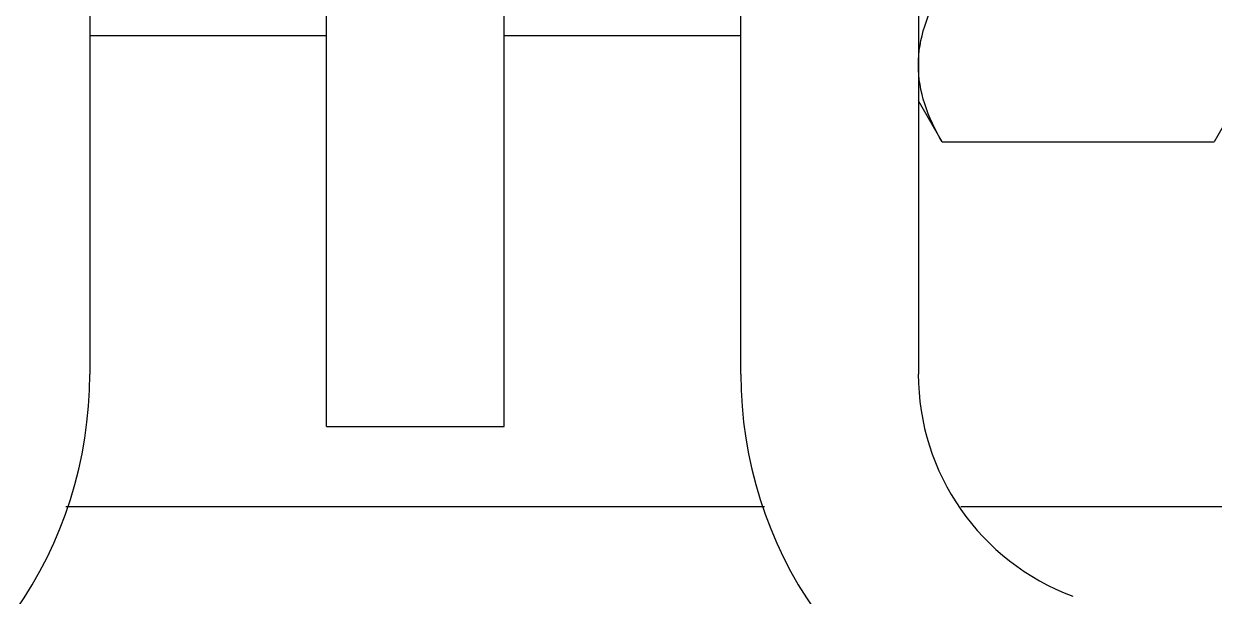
# Model space of a CAD drawing. Extents: x -191212 to 1245715665, y -234495 to 250873.
# Drawn here: x 180456.1 to 180592.1, y 130495.1 to 130560.5 of the extents above; entities that cross this region are included whole.
import ezdxf

# ---------------------------------------------------------------- set-up
doc = ezdxf.new("R2010")
doc.units = 0
doc.header["$LTSCALE"] = 500
doc.layers.get('0').update_dxf_attribs({"linetype": 'CONTINUOUS'})
doc.layers.add('PUB_TEXT', color=7, linetype='CONTINUOUS')

# ---------------------------------------------------------------- blocks, each defined once
blk = doc.blocks.new('deeeeee')
at = {"linetype": 'Continuous'}
for p, q in [((-471771.93, -354011.27), (-471771.93, -353745.7)), ((-471812.58, -353802.91), (-471812.58, -354002.28)), ((-471700.77, -354002.28), (-471700.77, -353802.91)), ((-471670.28, -353802.91), (-471670.28, -354002.28)), ((-471741.44, -354011.27), (-471741.44, -353831.6)), ((-471812.58, -353944.19), (-471771.93, -353944.19)), ((-471741.44, -353944.19), (-471700.77, -353944.19)), ((-471666.2, -353962.44), (-471670.28, -353955.36)), ((-471615.4, -353955.36), (-471619.48, -353962.44)), ((-471666.2, -353962.44), (-471619.48, -353962.44)), ((-471771.93, -354011.27), (-471741.44, -354011.27)), ((-471816.67, -354024.99), (-471696.68, -354024.99)), ((-471662.98, -354024.99), (-471464.46, -354024.99))]:
    blk.add_line(p, q, dxfattribs=at)
for centre, radius, start, end in [((-471883.73, -354002.28), 71.15, 290.3175, 0), ((-471629.63, -354002.28), 71.15, 180, 249.6825), ((-471629.63, -354002.28), 40.66, 180, 249.6825)]:
    blk.add_arc(centre, radius, start, end, dxfattribs=at)
for points, knots in [([(-471670.28, -353949.23), (-471670.28, -353946.98), (-471669.44, -353942.32), (-471667.39, -353938.11), (-471666.2, -353936.03)], [0, 0, 0, 0, 0.485069, 1, 1, 1, 1]), ([(-471666.2, -353962.44), (-471667.39, -353960.36), (-471669.44, -353956.15), (-471670.28, -353951.49), (-471670.28, -353949.23)], [0, 0, 0, 0, 0.514931, 1, 1, 1, 1])]:
    blk.add_open_spline(points, degree=3, knots=knots, dxfattribs=at)

msp = doc.modelspace()

# ---------------------------------------------------------------- block references
at = {"layer": 'PUB_TEXT', "xscale": 0.6652800000000001, "yscale": 0.6652800000000001, "zscale": 0.6652800000000001}
msp.add_blockref('deeeeee', (494351.1, 366031.13), dxfattribs=at)

doc.saveas('drawing.dxf')
